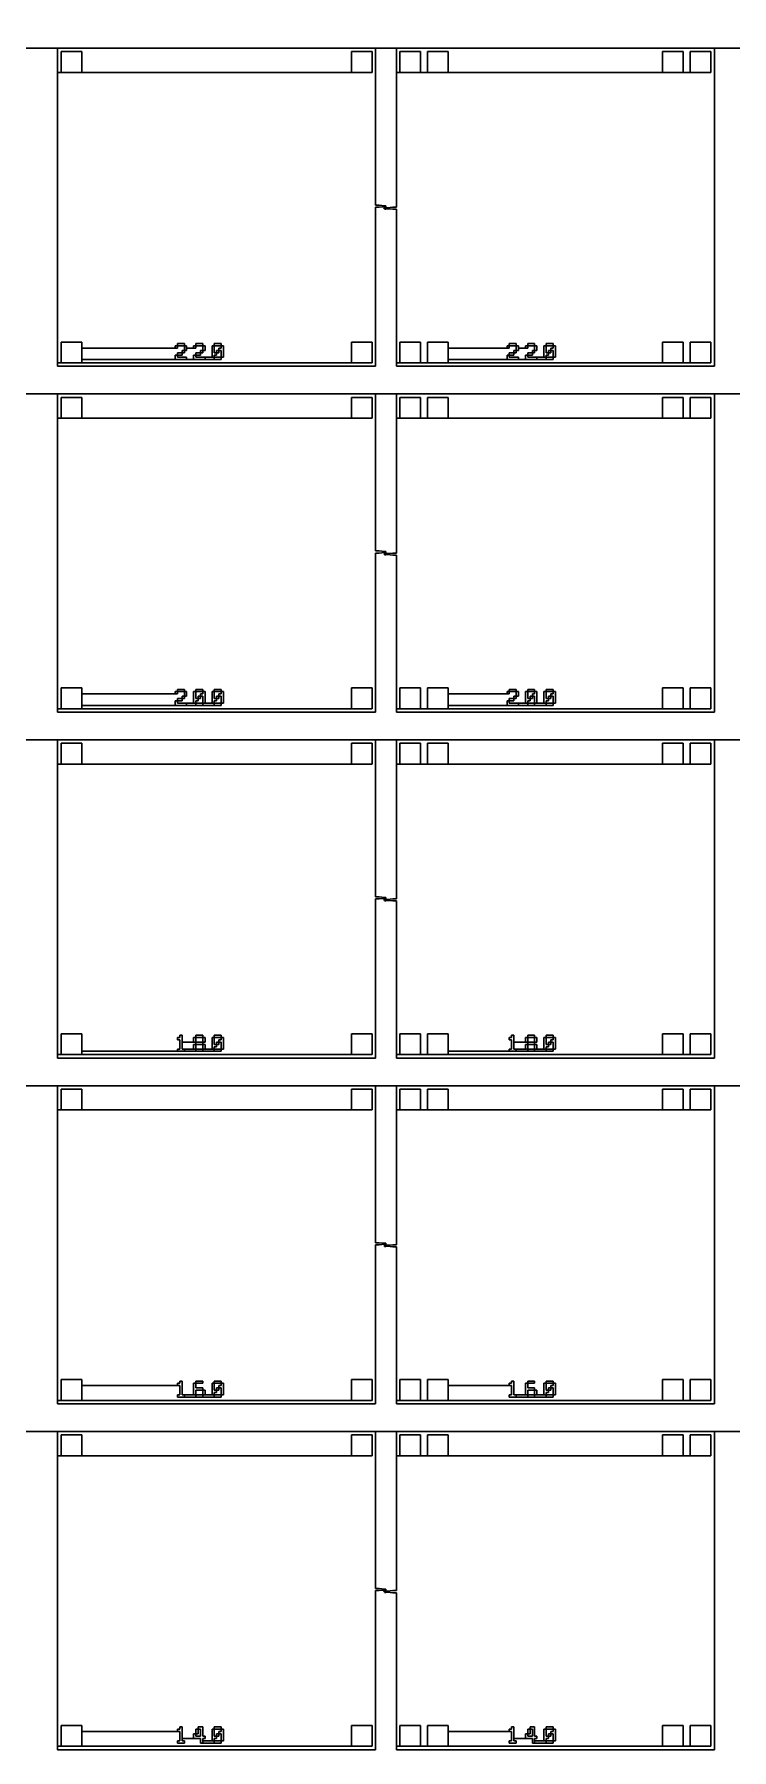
# Model space of a CAD drawing. Extents: x -10 to 10010, y -10 to 10010.
# Drawn here: x 4466 to 5475, y 2500 to 4980 of the extents above; entities that cross this region are included whole.
import ezdxf

# ---------------------------------------------------------------- set-up
doc = ezdxf.new("R2010")
doc.units = 0
for name, color, linetype in [('L100D0', 9, 'CONTINUOUS'), ('L5D0', 4, 'CONTINUOUS'), ('L6D0', 5, 'CONTINUOUS'), ('L7D0', 6, 'CONTINUOUS'), ('L8D0', 7, 'CONTINUOUS')]:
    doc.layers.add(name, color=color, linetype=linetype)

msp = doc.modelspace()

# ---------------------------------------------------------------- linework, layer by layer
at = {"layer": 'L100D0'}
for points in [[(8450, 4960), (1475, 4960), (1475, 5460)], [(4450, 4960), (4500, 4960), (4500, 4500), (4960, 4500), (4960, 4730), (4965, 4730), (4973, 4730.75), (4974.8, 4730.75), (4974.8, 4732.25), (4973, 4732.25), (4965, 4733), (4960, 4733), (4960, 4960), (4990, 4960), (4990, 4730), (4985, 4730), (4977, 4729.25), (4975.2, 4729.25), (4975.2, 4727.75), (4977, 4727.75), (4985, 4727), (4990, 4727), (4990, 4500), (5450, 4500), (5450, 4960), (5500, 4960)], [(8450, 4460), (1475, 4460)], [(4450, 4460), (4500, 4460), (4500, 4000), (4960, 4000), (4960, 4230), (4965, 4230), (4973, 4230.75), (4974.8, 4230.75), (4974.8, 4232.25), (4973, 4232.25), (4965, 4233), (4960, 4233), (4960, 4460), (4990, 4460), (4990, 4230), (4985, 4230), (4977, 4229.25), (4975.2, 4229.25), (4975.2, 4227.75), (4977, 4227.75), (4985, 4227), (4990, 4227), (4990, 4000), (5450, 4000), (5450, 4460), (5500, 4460)], [(8450, 3960), (1475, 3960)], [(4450, 3960), (4500, 3960), (4500, 3500), (4960, 3500), (4960, 3730), (4965, 3730), (4973, 3730.75), (4974.8, 3730.75), (4974.8, 3732.25), (4973, 3732.25), (4965, 3733), (4960, 3733), (4960, 3960), (4990, 3960), (4990, 3730), (4985, 3730), (4977, 3729.25), (4975.2, 3729.25), (4975.2, 3727.75), (4977, 3727.75), (4985, 3727), (4990, 3727), (4990, 3500), (5450, 3500), (5450, 3960), (5500, 3960)], [(8450, 3460), (1475, 3460)], [(4450, 3460), (4500, 3460), (4500, 3000), (4960, 3000), (4960, 3230), (4965, 3230), (4973, 3230.75), (4974.8, 3230.75), (4974.8, 3232.25), (4973, 3232.25), (4965, 3233), (4960, 3233), (4960, 3460), (4990, 3460), (4990, 3230), (4985, 3230), (4977, 3229.25), (4975.2, 3229.25), (4975.2, 3227.75), (4977, 3227.75), (4985, 3227), (4990, 3227), (4990, 3000), (5450, 3000), (5450, 3460), (5500, 3460)], [(8450, 2960), (1475, 2960)], [(4450, 2960), (4500, 2960), (4500, 2500), (4960, 2500), (4960, 2730), (4965, 2730), (4973, 2730.75), (4974.8, 2730.75), (4974.8, 2732.25), (4973, 2732.25), (4965, 2733), (4960, 2733), (4960, 2960), (4990, 2960), (4990, 2730), (4985, 2730), (4977, 2729.25), (4975.2, 2729.25), (4975.2, 2727.75), (4977, 2727.75), (4985, 2727), (4990, 2727), (4990, 2500), (5450, 2500), (5450, 2960), (5500, 2960)]]:
    msp.add_lwpolyline(points, dxfattribs=at)
for points in [[(4505, 4925), (4505, 4955), (4535, 4955), (4535, 4925)], [(4925, 4925), (4925, 4955), (4955, 4955), (4955, 4925)], [(4995, 4925), (4995, 4955), (5025, 4955), (5025, 4925)], [(5035, 4925), (5035, 4955), (5065, 4955), (5065, 4925)], [(5375, 4925), (5375, 4955), (5405, 4955), (5405, 4925)], [(5415, 4925), (5415, 4955), (5445, 4955), (5445, 4925)], [(4505, 4505), (4505, 4535), (4535, 4535), (4535, 4505)], [(4670, 4526.333), (4670, 4529.667), (4673.333, 4529.667), (4673.333, 4526.333)], [(4670, 4509.667), (4670, 4516.333), (4673.333, 4516.333), (4673.333, 4513), (4686.667, 4513), (4686.667, 4509.667)], [(4673.333, 4529.667), (4673.333, 4533), (4683.333, 4533), (4683.333, 4529.667)], [(4673.333, 4516.333), (4673.333, 4519.667), (4680, 4519.667), (4680, 4516.333)], [(4680, 4519.667), (4680, 4523), (4683.333, 4523), (4683.333, 4519.667)], [(4683.333, 4523), (4683.333, 4529.667), (4686.667, 4529.667), (4686.667, 4523)], [(4696.667, 4526.333), (4696.667, 4529.667), (4700, 4529.667), (4700, 4526.333)], [(4696.667, 4509.667), (4696.667, 4516.333), (4700, 4516.333), (4700, 4513), (4713.333, 4513), (4713.333, 4509.667)], [(4700, 4529.667), (4700, 4533), (4710, 4533), (4710, 4529.667)], [(4700, 4516.333), (4700, 4519.667), (4706.667, 4519.667), (4706.667, 4516.333)], [(4706.667, 4519.667), (4706.667, 4523), (4710, 4523), (4710, 4519.667)], [(4710, 4523), (4710, 4529.667), (4713.333, 4529.667), (4713.333, 4523)], [(4723.333, 4513), (4723.333, 4529.667), (4726.667, 4529.667), (4726.667, 4519.667), (4730, 4519.667), (4730, 4516.333), (4726.667, 4516.333), (4726.667, 4513)], [(4726.667, 4529.667), (4726.667, 4533), (4736.667, 4533), (4736.667, 4529.667)], [(4730, 4519.667), (4730, 4523), (4733.333, 4523), (4733.333, 4519.667)], [(4736.667, 4513), (4736.667, 4523), (4733.333, 4523), (4733.333, 4526.333), (4736.667, 4526.333), (4736.667, 4529.667), (4740, 4529.667), (4740, 4513)], [(4925, 4505), (4925, 4535), (4955, 4535), (4955, 4505)], [(4995, 4505), (4995, 4535), (5025, 4535), (5025, 4505)], [(5035, 4505), (5035, 4535), (5065, 4535), (5065, 4505)], [(5150, 4526.333), (5150, 4529.667), (5153.333, 4529.667), (5153.333, 4526.333)], [(5150, 4509.667), (5150, 4516.333), (5153.333, 4516.333), (5153.333, 4513), (5166.667, 4513), (5166.667, 4509.667)], [(5153.333, 4529.667), (5153.333, 4533), (5163.333, 4533), (5163.333, 4529.667)], [(5153.333, 4516.333), (5153.333, 4519.667), (5160, 4519.667), (5160, 4516.333)], [(5160, 4519.667), (5160, 4523), (5163.333, 4523), (5163.333, 4519.667)], [(5163.333, 4523), (5163.333, 4529.667), (5166.667, 4529.667), (5166.667, 4523)], [(5176.667, 4526.333), (5176.667, 4529.667), (5180, 4529.667), (5180, 4526.333)], [(5176.667, 4509.667), (5176.667, 4516.333), (5180, 4516.333), (5180, 4513), (5193.333, 4513), (5193.333, 4509.667)], [(5180, 4529.667), (5180, 4533), (5190, 4533), (5190, 4529.667)], [(5180, 4516.333), (5180, 4519.667), (5186.667, 4519.667), (5186.667, 4516.333)], [(5186.667, 4519.667), (5186.667, 4523), (5190, 4523), (5190, 4519.667)], [(5190, 4523), (5190, 4529.667), (5193.333, 4529.667), (5193.333, 4523)], [(5203.333, 4513), (5203.333, 4529.667), (5206.667, 4529.667), (5206.667, 4519.667), (5210, 4519.667), (5210, 4516.333), (5206.667, 4516.333), (5206.667, 4513)], [(5206.667, 4529.667), (5206.667, 4533), (5216.667, 4533), (5216.667, 4529.667)], [(5210, 4519.667), (5210, 4523), (5213.333, 4523), (5213.333, 4519.667)], [(5216.667, 4513), (5216.667, 4523), (5213.333, 4523), (5213.333, 4526.333), (5216.667, 4526.333), (5216.667, 4529.667), (5220, 4529.667), (5220, 4513)], [(5375, 4505), (5375, 4535), (5405, 4535), (5405, 4505)], [(5415, 4505), (5415, 4535), (5445, 4535), (5445, 4505)], [(4726.667, 4509.667), (4726.667, 4513), (4736.667, 4513), (4736.667, 4509.667)], [(5206.667, 4509.667), (5206.667, 4513), (5216.667, 4513), (5216.667, 4509.667)], [(4505, 4425), (4505, 4455), (4535, 4455), (4535, 4425)], [(4925, 4425), (4925, 4455), (4955, 4455), (4955, 4425)], [(4995, 4425), (4995, 4455), (5025, 4455), (5025, 4425)], [(5035, 4425), (5035, 4455), (5065, 4455), (5065, 4425)], [(5375, 4425), (5375, 4455), (5405, 4455), (5405, 4425)], [(5415, 4425), (5415, 4455), (5445, 4455), (5445, 4425)], [(4505, 4005), (4505, 4035), (4535, 4035), (4535, 4005)], [(4670, 4026.333), (4670, 4029.667), (4673.333, 4029.667), (4673.333, 4026.333)], [(4673.333, 4029.667), (4673.333, 4033), (4683.333, 4033), (4683.333, 4029.667)], [(4673.333, 4016.333), (4673.333, 4019.667), (4680, 4019.667), (4680, 4016.333)], [(4680, 4019.667), (4680, 4023), (4683.333, 4023), (4683.333, 4019.667)], [(4683.333, 4023), (4683.333, 4029.667), (4686.667, 4029.667), (4686.667, 4023)], [(4696.667, 4013), (4696.667, 4029.667), (4700, 4029.667), (4700, 4019.667), (4703.333, 4019.667), (4703.333, 4016.333), (4700, 4016.333), (4700, 4013)], [(4700, 4029.667), (4700, 4033), (4710, 4033), (4710, 4029.667)], [(4703.333, 4019.667), (4703.333, 4023), (4706.667, 4023), (4706.667, 4019.667)], [(4710, 4013), (4710, 4023), (4706.667, 4023), (4706.667, 4026.333), (4710, 4026.333), (4710, 4029.667), (4713.333, 4029.667), (4713.333, 4013)], [(4723.333, 4013), (4723.333, 4029.667), (4726.667, 4029.667), (4726.667, 4019.667), (4730, 4019.667), (4730, 4016.333), (4726.667, 4016.333), (4726.667, 4013)], [(4726.667, 4029.667), (4726.667, 4033), (4736.667, 4033), (4736.667, 4029.667)], [(4730, 4019.667), (4730, 4023), (4733.333, 4023), (4733.333, 4019.667)], [(4736.667, 4013), (4736.667, 4023), (4733.333, 4023), (4733.333, 4026.333), (4736.667, 4026.333), (4736.667, 4029.667), (4740, 4029.667), (4740, 4013)], [(4925, 4005), (4925, 4035), (4955, 4035), (4955, 4005)], [(4995, 4005), (4995, 4035), (5025, 4035), (5025, 4005)], [(5035, 4005), (5035, 4035), (5065, 4035), (5065, 4005)], [(5150, 4026.333), (5150, 4029.667), (5153.333, 4029.667), (5153.333, 4026.333)], [(5153.333, 4029.667), (5153.333, 4033), (5163.333, 4033), (5163.333, 4029.667)], [(5153.333, 4016.333), (5153.333, 4019.667), (5160, 4019.667), (5160, 4016.333)], [(5160, 4019.667), (5160, 4023), (5163.333, 4023), (5163.333, 4019.667)], [(5163.333, 4023), (5163.333, 4029.667), (5166.667, 4029.667), (5166.667, 4023)], [(5176.667, 4013), (5176.667, 4029.667), (5180, 4029.667), (5180, 4019.667), (5183.333, 4019.667), (5183.333, 4016.333), (5180, 4016.333), (5180, 4013)], [(5180, 4029.667), (5180, 4033), (5190, 4033), (5190, 4029.667)], [(5183.333, 4019.667), (5183.333, 4023), (5186.667, 4023), (5186.667, 4019.667)], [(5190, 4013), (5190, 4023), (5186.667, 4023), (5186.667, 4026.333), (5190, 4026.333), (5190, 4029.667), (5193.333, 4029.667), (5193.333, 4013)], [(5203.333, 4013), (5203.333, 4029.667), (5206.667, 4029.667), (5206.667, 4019.667), (5210, 4019.667), (5210, 4016.333), (5206.667, 4016.333), (5206.667, 4013)], [(5206.667, 4029.667), (5206.667, 4033), (5216.667, 4033), (5216.667, 4029.667)], [(5210, 4019.667), (5210, 4023), (5213.333, 4023), (5213.333, 4019.667)], [(5216.667, 4013), (5216.667, 4023), (5213.333, 4023), (5213.333, 4026.333), (5216.667, 4026.333), (5216.667, 4029.667), (5220, 4029.667), (5220, 4013)], [(5375, 4005), (5375, 4035), (5405, 4035), (5405, 4005)], [(5415, 4005), (5415, 4035), (5445, 4035), (5445, 4005)], [(4670, 4009.667), (4670, 4016.333), (4673.333, 4016.333), (4673.333, 4013), (4686.667, 4013), (4686.667, 4009.667)], [(4700, 4009.667), (4700, 4013), (4710, 4013), (4710, 4009.667)], [(4726.667, 4009.667), (4726.667, 4013), (4736.667, 4013), (4736.667, 4009.667)], [(5150, 4009.667), (5150, 4016.333), (5153.333, 4016.333), (5153.333, 4013), (5166.667, 4013), (5166.667, 4009.667)], [(5180, 4009.667), (5180, 4013), (5190, 4013), (5190, 4009.667)], [(5206.667, 4009.667), (5206.667, 4013), (5216.667, 4013), (5216.667, 4009.667)], [(4505, 3925), (4505, 3955), (4535, 3955), (4535, 3925)], [(4925, 3925), (4925, 3955), (4955, 3955), (4955, 3925)], [(4995, 3925), (4995, 3955), (5025, 3955), (5025, 3925)], [(5035, 3925), (5035, 3955), (5065, 3955), (5065, 3925)], [(5375, 3925), (5375, 3955), (5405, 3955), (5405, 3925)], [(5415, 3925), (5415, 3955), (5445, 3955), (5445, 3925)], [(4505, 3505), (4505, 3535), (4535, 3535), (4535, 3505)], [(4673.333, 3509.667), (4673.333, 3513), (4676.667, 3513), (4676.667, 3526.333), (4673.333, 3526.333), (4673.333, 3529.667), (4676.667, 3529.667), (4676.667, 3533), (4680, 3533), (4680, 3513), (4683.333, 3513), (4683.333, 3509.667)], [(4696.667, 3523), (4696.667, 3529.667), (4700, 3529.667), (4700, 3523)], [(4700, 3529.667), (4700, 3533), (4710, 3533), (4710, 3529.667)], [(4700, 3519.667), (4700, 3523), (4710, 3523), (4710, 3519.667)], [(4710, 3523), (4710, 3529.667), (4713.333, 3529.667), (4713.333, 3523)], [(4723.333, 3513), (4723.333, 3529.667), (4726.667, 3529.667), (4726.667, 3519.667), (4730, 3519.667), (4730, 3516.333), (4726.667, 3516.333), (4726.667, 3513)], [(4726.667, 3529.667), (4726.667, 3533), (4736.667, 3533), (4736.667, 3529.667)], [(4730, 3519.667), (4730, 3523), (4733.333, 3523), (4733.333, 3519.667)], [(4736.667, 3513), (4736.667, 3523), (4733.333, 3523), (4733.333, 3526.333), (4736.667, 3526.333), (4736.667, 3529.667), (4740, 3529.667), (4740, 3513)], [(4925, 3505), (4925, 3535), (4955, 3535), (4955, 3505)], [(4995, 3505), (4995, 3535), (5025, 3535), (5025, 3505)], [(5035, 3505), (5035, 3535), (5065, 3535), (5065, 3505)], [(5153.333, 3509.667), (5153.333, 3513), (5156.667, 3513), (5156.667, 3526.333), (5153.333, 3526.333), (5153.333, 3529.667), (5156.667, 3529.667), (5156.667, 3533), (5160, 3533), (5160, 3513), (5163.333, 3513), (5163.333, 3509.667)], [(5176.667, 3523), (5176.667, 3529.667), (5180, 3529.667), (5180, 3523)], [(5180, 3529.667), (5180, 3533), (5190, 3533), (5190, 3529.667)], [(5180, 3519.667), (5180, 3523), (5190, 3523), (5190, 3519.667)], [(5190, 3523), (5190, 3529.667), (5193.333, 3529.667), (5193.333, 3523)], [(5203.333, 3513), (5203.333, 3529.667), (5206.667, 3529.667), (5206.667, 3519.667), (5210, 3519.667), (5210, 3516.333), (5206.667, 3516.333), (5206.667, 3513)], [(5206.667, 3529.667), (5206.667, 3533), (5216.667, 3533), (5216.667, 3529.667)], [(5210, 3519.667), (5210, 3523), (5213.333, 3523), (5213.333, 3519.667)], [(5216.667, 3513), (5216.667, 3523), (5213.333, 3523), (5213.333, 3526.333), (5216.667, 3526.333), (5216.667, 3529.667), (5220, 3529.667), (5220, 3513)], [(5375, 3505), (5375, 3535), (5405, 3535), (5405, 3505)], [(5415, 3505), (5415, 3535), (5445, 3535), (5445, 3505)], [(4696.667, 3513), (4696.667, 3519.667), (4700, 3519.667), (4700, 3513)], [(4700, 3509.667), (4700, 3513), (4710, 3513), (4710, 3509.667)], [(4710, 3513), (4710, 3519.667), (4713.333, 3519.667), (4713.333, 3513)], [(4726.667, 3509.667), (4726.667, 3513), (4736.667, 3513), (4736.667, 3509.667)], [(5176.667, 3513), (5176.667, 3519.667), (5180, 3519.667), (5180, 3513)], [(5180, 3509.667), (5180, 3513), (5190, 3513), (5190, 3509.667)], [(5190, 3513), (5190, 3519.667), (5193.333, 3519.667), (5193.333, 3513)], [(5206.667, 3509.667), (5206.667, 3513), (5216.667, 3513), (5216.667, 3509.667)], [(4505, 3425), (4505, 3455), (4535, 3455), (4535, 3425)], [(4925, 3425), (4925, 3455), (4955, 3455), (4955, 3425)], [(4995, 3425), (4995, 3455), (5025, 3455), (5025, 3425)], [(5035, 3425), (5035, 3455), (5065, 3455), (5065, 3425)], [(5375, 3425), (5375, 3455), (5405, 3455), (5405, 3425)], [(5415, 3425), (5415, 3455), (5445, 3455), (5445, 3425)], [(4505, 3005), (4505, 3035), (4535, 3035), (4535, 3005)], [(4673.333, 3009.667), (4673.333, 3013), (4676.667, 3013), (4676.667, 3026.333), (4673.333, 3026.333), (4673.333, 3029.667), (4676.667, 3029.667), (4676.667, 3033), (4680, 3033), (4680, 3013), (4683.333, 3013), (4683.333, 3009.667)], [(4696.667, 3013), (4696.667, 3029.667), (4700, 3029.667), (4700, 3023), (4710, 3023), (4710, 3019.667), (4700, 3019.667), (4700, 3013)], [(4700, 3029.667), (4700, 3033), (4710, 3033), (4710, 3029.667)], [(4723.333, 3013), (4723.333, 3029.667), (4726.667, 3029.667), (4726.667, 3019.667), (4730, 3019.667), (4730, 3016.333), (4726.667, 3016.333), (4726.667, 3013)], [(4726.667, 3029.667), (4726.667, 3033), (4736.667, 3033), (4736.667, 3029.667)], [(4736.667, 3013), (4736.667, 3023), (4733.333, 3023), (4733.333, 3026.333), (4736.667, 3026.333), (4736.667, 3029.667), (4740, 3029.667), (4740, 3013)], [(4925, 3005), (4925, 3035), (4955, 3035), (4955, 3005)], [(4995, 3005), (4995, 3035), (5025, 3035), (5025, 3005)], [(5035, 3005), (5035, 3035), (5065, 3035), (5065, 3005)], [(5153.333, 3009.667), (5153.333, 3013), (5156.667, 3013), (5156.667, 3026.333), (5153.333, 3026.333), (5153.333, 3029.667), (5156.667, 3029.667), (5156.667, 3033), (5160, 3033), (5160, 3013), (5163.333, 3013), (5163.333, 3009.667)], [(5176.667, 3013), (5176.667, 3029.667), (5180, 3029.667), (5180, 3023), (5190, 3023), (5190, 3019.667), (5180, 3019.667), (5180, 3013)], [(5180, 3029.667), (5180, 3033), (5190, 3033), (5190, 3029.667)], [(5203.333, 3013), (5203.333, 3029.667), (5206.667, 3029.667), (5206.667, 3019.667), (5210, 3019.667), (5210, 3016.333), (5206.667, 3016.333), (5206.667, 3013)], [(5206.667, 3029.667), (5206.667, 3033), (5216.667, 3033), (5216.667, 3029.667)], [(5216.667, 3013), (5216.667, 3023), (5213.333, 3023), (5213.333, 3026.333), (5216.667, 3026.333), (5216.667, 3029.667), (5220, 3029.667), (5220, 3013)], [(5375, 3005), (5375, 3035), (5405, 3035), (5405, 3005)], [(5415, 3005), (5415, 3035), (5445, 3035), (5445, 3005)], [(4700, 3009.667), (4700, 3013), (4710, 3013), (4710, 3009.667)], [(4710, 3013), (4710, 3019.667), (4713.333, 3019.667), (4713.333, 3013)], [(4726.667, 3009.667), (4726.667, 3013), (4736.667, 3013), (4736.667, 3009.667)], [(4730, 3019.667), (4730, 3023), (4733.333, 3023), (4733.333, 3019.667)], [(5180, 3009.667), (5180, 3013), (5190, 3013), (5190, 3009.667)], [(5190, 3013), (5190, 3019.667), (5193.333, 3019.667), (5193.333, 3013)], [(5206.667, 3009.667), (5206.667, 3013), (5216.667, 3013), (5216.667, 3009.667)], [(5210, 3019.667), (5210, 3023), (5213.333, 3023), (5213.333, 3019.667)], [(4505, 2925), (4505, 2955), (4535, 2955), (4535, 2925)], [(4925, 2925), (4925, 2955), (4955, 2955), (4955, 2925)], [(4995, 2925), (4995, 2955), (5025, 2955), (5025, 2925)], [(5035, 2925), (5035, 2955), (5065, 2955), (5065, 2925)], [(5375, 2925), (5375, 2955), (5405, 2955), (5405, 2925)], [(5415, 2925), (5415, 2955), (5445, 2955), (5445, 2925)], [(4505, 2505), (4505, 2535), (4535, 2535), (4535, 2505)], [(4673.333, 2509.667), (4673.333, 2513), (4676.667, 2513), (4676.667, 2526.333), (4673.333, 2526.333), (4673.333, 2529.667), (4676.667, 2529.667), (4676.667, 2533), (4680, 2533), (4680, 2513), (4683.333, 2513), (4683.333, 2509.667)], [(4706.667, 2509.667), (4706.667, 2516.333), (4696.667, 2516.333), (4696.667, 2523), (4700, 2523), (4700, 2519.667), (4706.667, 2519.667), (4706.667, 2529.667), (4703.333, 2529.667), (4703.333, 2533), (4710, 2533), (4710, 2519.667), (4713.333, 2519.667), (4713.333, 2516.333), (4710, 2516.333), (4710, 2509.667)], [(4700, 2523), (4700, 2529.667), (4703.333, 2529.667), (4703.333, 2523)], [(4723.333, 2513), (4723.333, 2529.667), (4726.667, 2529.667), (4726.667, 2519.667), (4730, 2519.667), (4730, 2516.333), (4726.667, 2516.333), (4726.667, 2513)], [(4726.667, 2529.667), (4726.667, 2533), (4736.667, 2533), (4736.667, 2529.667)], [(4736.667, 2513), (4736.667, 2523), (4733.333, 2523), (4733.333, 2526.333), (4736.667, 2526.333), (4736.667, 2529.667), (4740, 2529.667), (4740, 2513)], [(4925, 2505), (4925, 2535), (4955, 2535), (4955, 2505)], [(4995, 2505), (4995, 2535), (5025, 2535), (5025, 2505)], [(5035, 2505), (5035, 2535), (5065, 2535), (5065, 2505)], [(5153.333, 2509.667), (5153.333, 2513), (5156.667, 2513), (5156.667, 2526.333), (5153.333, 2526.333), (5153.333, 2529.667), (5156.667, 2529.667), (5156.667, 2533), (5160, 2533), (5160, 2513), (5163.333, 2513), (5163.333, 2509.667)], [(5186.667, 2509.667), (5186.667, 2516.333), (5176.667, 2516.333), (5176.667, 2523), (5180, 2523), (5180, 2519.667), (5186.667, 2519.667), (5186.667, 2529.667), (5183.333, 2529.667), (5183.333, 2533), (5190, 2533), (5190, 2519.667), (5193.333, 2519.667), (5193.333, 2516.333), (5190, 2516.333), (5190, 2509.667)], [(5180, 2523), (5180, 2529.667), (5183.333, 2529.667), (5183.333, 2523)], [(5203.333, 2513), (5203.333, 2529.667), (5206.667, 2529.667), (5206.667, 2519.667), (5210, 2519.667), (5210, 2516.333), (5206.667, 2516.333), (5206.667, 2513)], [(5206.667, 2529.667), (5206.667, 2533), (5216.667, 2533), (5216.667, 2529.667)], [(5216.667, 2513), (5216.667, 2523), (5213.333, 2523), (5213.333, 2526.333), (5216.667, 2526.333), (5216.667, 2529.667), (5220, 2529.667), (5220, 2513)], [(5375, 2505), (5375, 2535), (5405, 2535), (5405, 2505)], [(5415, 2505), (5415, 2535), (5445, 2535), (5445, 2505)], [(4726.667, 2509.667), (4726.667, 2513), (4736.667, 2513), (4736.667, 2509.667)], [(4730, 2519.667), (4730, 2523), (4733.333, 2523), (4733.333, 2519.667)], [(5206.667, 2509.667), (5206.667, 2513), (5216.667, 2513), (5216.667, 2509.667)], [(5210, 2519.667), (5210, 2523), (5213.333, 2523), (5213.333, 2519.667)]]:
    msp.add_lwpolyline(points, close=True, dxfattribs=at)
at = {"layer": 'L5D0'}
for points in [[(4500, 4500), (4500, 4505), (4505, 4505), (4535, 4505), (4925, 4505), (4955, 4505), (4955, 4535), (4925, 4535), (4925, 4505), (4535, 4505), (4535, 4509.667), (4670, 4509.667), (4686.667, 4509.667), (4696.667, 4509.667), (4713.333, 4509.667), (4726.667, 4509.667), (4736.667, 4509.667), (4736.667, 4513), (4726.667, 4513), (4726.667, 4509.667), (4713.333, 4509.667), (4713.333, 4513), (4700, 4513), (4723.333, 4513), (4726.667, 4513), (4726.667, 4516.333), (4730, 4516.333), (4730, 4519.667), (4726.667, 4519.667), (4730, 4519.667), (4733.333, 4519.667), (4733.333, 4523), (4736.667, 4523), (4736.667, 4513), (4740, 4513), (4740, 4529.667), (4736.667, 4529.667), (4736.667, 4526.333), (4733.333, 4526.333), (4733.333, 4523), (4730, 4523), (4730, 4519.667), (4726.667, 4519.667), (4726.667, 4529.667), (4736.667, 4529.667), (4736.667, 4533), (4726.667, 4533), (4726.667, 4529.667), (4723.333, 4529.667), (4723.333, 4513), (4700, 4513), (4700, 4516.333), (4706.667, 4516.333), (4706.667, 4519.667), (4710, 4519.667), (4710, 4523), (4713.333, 4523), (4713.333, 4529.667), (4710, 4529.667), (4710, 4523), (4706.667, 4523), (4706.667, 4519.667), (4700, 4519.667), (4700, 4516.333), (4696.667, 4516.333), (4696.667, 4509.667), (4686.667, 4509.667), (4686.667, 4513), (4673.333, 4513), (4673.333, 4516.333), (4680, 4516.333), (4680, 4519.667), (4683.333, 4519.667), (4683.333, 4523), (4686.667, 4523), (4686.667, 4526.333), (4696.667, 4526.333), (4700, 4526.333), (4700, 4529.667), (4710, 4529.667), (4710, 4533), (4700, 4533), (4700, 4529.667), (4696.667, 4529.667), (4696.667, 4526.333), (4686.667, 4526.333), (4686.667, 4529.667), (4683.333, 4529.667), (4683.333, 4523), (4680, 4523), (4680, 4519.667), (4673.333, 4519.667), (4673.333, 4516.333), (4670, 4516.333), (4670, 4509.667), (4535, 4509.667), (4535, 4526.333), (4670, 4526.333), (4673.333, 4526.333), (4673.333, 4529.667), (4683.333, 4529.667), (4683.333, 4533), (4673.333, 4533), (4673.333, 4529.667), (4670, 4529.667), (4670, 4526.333), (4535, 4526.333), (4535, 4535), (4505, 4535), (4505, 4505), (4500, 4505), (4500, 4925), (4505, 4925), (4535, 4925), (4925, 4925), (4955, 4925), (4955, 4955), (4925, 4955), (4925, 4925), (4535, 4925), (4535, 4955), (4505, 4955), (4505, 4925), (4500, 4925), (4500, 4960), (4960, 4960), (4960, 4733), (4965, 4733), (4973, 4732.25), (4974.8, 4732.25), (4974.8, 4730.75), (4973, 4730.75), (4965, 4730), (4960, 4730), (4960, 4500)], [(4990, 4500), (4990, 4505), (4995, 4505), (5025, 4505), (5035, 4505), (5065, 4505), (5375, 4505), (5405, 4505), (5415, 4505), (5445, 4505), (5445, 4535), (5415, 4535), (5415, 4505), (5405, 4505), (5405, 4535), (5375, 4535), (5375, 4505), (5065, 4505), (5065, 4509.667), (5150, 4509.667), (5166.667, 4509.667), (5176.667, 4509.667), (5193.333, 4509.667), (5206.667, 4509.667), (5216.667, 4509.667), (5216.667, 4513), (5206.667, 4513), (5206.667, 4509.667), (5193.333, 4509.667), (5193.333, 4513), (5180, 4513), (5203.333, 4513), (5206.667, 4513), (5206.667, 4516.333), (5210, 4516.333), (5210, 4519.667), (5206.667, 4519.667), (5210, 4519.667), (5213.333, 4519.667), (5213.333, 4523), (5216.667, 4523), (5216.667, 4513), (5220, 4513), (5220, 4529.667), (5216.667, 4529.667), (5216.667, 4526.333), (5213.333, 4526.333), (5213.333, 4523), (5210, 4523), (5210, 4519.667), (5206.667, 4519.667), (5206.667, 4529.667), (5216.667, 4529.667), (5216.667, 4533), (5206.667, 4533), (5206.667, 4529.667), (5203.333, 4529.667), (5203.333, 4513), (5180, 4513), (5180, 4516.333), (5186.667, 4516.333), (5186.667, 4519.667), (5190, 4519.667), (5190, 4523), (5193.333, 4523), (5193.333, 4529.667), (5190, 4529.667), (5190, 4523), (5186.667, 4523), (5186.667, 4519.667), (5180, 4519.667), (5180, 4516.333), (5176.667, 4516.333), (5176.667, 4509.667), (5166.667, 4509.667), (5166.667, 4513), (5153.333, 4513), (5153.333, 4516.333), (5160, 4516.333), (5160, 4519.667), (5163.333, 4519.667), (5163.333, 4523), (5166.667, 4523), (5166.667, 4526.333), (5176.667, 4526.333), (5180, 4526.333), (5180, 4529.667), (5190, 4529.667), (5190, 4533), (5180, 4533), (5180, 4529.667), (5176.667, 4529.667), (5176.667, 4526.333), (5166.667, 4526.333), (5166.667, 4529.667), (5163.333, 4529.667), (5163.333, 4523), (5160, 4523), (5160, 4519.667), (5153.333, 4519.667), (5153.333, 4516.333), (5150, 4516.333), (5150, 4509.667), (5065, 4509.667), (5065, 4526.333), (5150, 4526.333), (5153.333, 4526.333), (5153.333, 4529.667), (5163.333, 4529.667), (5163.333, 4533), (5153.333, 4533), (5153.333, 4529.667), (5150, 4529.667), (5150, 4526.333), (5065, 4526.333), (5065, 4535), (5035, 4535), (5035, 4505), (5025, 4505), (5025, 4535), (4995, 4535), (4995, 4505), (4990, 4505), (4990, 4727), (4985, 4727), (4977, 4727.75), (4975.2, 4727.75), (4975.2, 4729.25), (4977, 4729.25), (4985, 4730), (4990, 4730), (4990, 4925), (4995, 4925), (5025, 4925), (5035, 4925), (5065, 4925), (5375, 4925), (5405, 4925), (5415, 4925), (5445, 4925), (5445, 4955), (5415, 4955), (5415, 4925), (5405, 4925), (5405, 4955), (5375, 4955), (5375, 4925), (5065, 4925), (5065, 4955), (5035, 4955), (5035, 4925), (5025, 4925), (5025, 4955), (4995, 4955), (4995, 4925), (4990, 4925), (4990, 4960), (5450, 4960), (5450, 4500)], [(4500, 4000), (4500, 4005), (4505, 4005), (4535, 4005), (4925, 4005), (4955, 4005), (4955, 4035), (4925, 4035), (4925, 4005), (4535, 4005), (4535, 4009.667), (4670, 4009.667), (4686.667, 4009.667), (4700, 4009.667), (4710, 4009.667), (4726.667, 4009.667), (4736.667, 4009.667), (4736.667, 4013), (4726.667, 4013), (4726.667, 4009.667), (4710, 4009.667), (4710, 4013), (4700, 4013), (4700, 4009.667), (4686.667, 4009.667), (4686.667, 4013), (4673.333, 4013), (4696.667, 4013), (4700, 4013), (4700, 4016.333), (4703.333, 4016.333), (4703.333, 4019.667), (4700, 4019.667), (4703.333, 4019.667), (4706.667, 4019.667), (4706.667, 4023), (4710, 4023), (4710, 4013), (4713.333, 4013), (4723.333, 4013), (4726.667, 4013), (4726.667, 4016.333), (4730, 4016.333), (4730, 4019.667), (4726.667, 4019.667), (4730, 4019.667), (4733.333, 4019.667), (4733.333, 4023), (4736.667, 4023), (4736.667, 4013), (4740, 4013), (4740, 4029.667), (4736.667, 4029.667), (4736.667, 4026.333), (4733.333, 4026.333), (4733.333, 4023), (4730, 4023), (4730, 4019.667), (4726.667, 4019.667), (4726.667, 4029.667), (4736.667, 4029.667), (4736.667, 4033), (4726.667, 4033), (4726.667, 4029.667), (4723.333, 4029.667), (4723.333, 4013), (4713.333, 4013), (4713.333, 4029.667), (4710, 4029.667), (4710, 4026.333), (4706.667, 4026.333), (4706.667, 4023), (4703.333, 4023), (4703.333, 4019.667), (4700, 4019.667), (4700, 4029.667), (4710, 4029.667), (4710, 4033), (4700, 4033), (4700, 4029.667), (4696.667, 4029.667), (4696.667, 4013), (4673.333, 4013), (4673.333, 4016.333), (4680, 4016.333), (4680, 4019.667), (4683.333, 4019.667), (4683.333, 4023), (4686.667, 4023), (4686.667, 4029.667), (4683.333, 4029.667), (4683.333, 4023), (4680, 4023), (4680, 4019.667), (4673.333, 4019.667), (4673.333, 4016.333), (4670, 4016.333), (4670, 4009.667), (4535, 4009.667), (4535, 4026.333), (4670, 4026.333), (4673.333, 4026.333), (4673.333, 4029.667), (4683.333, 4029.667), (4683.333, 4033), (4673.333, 4033), (4673.333, 4029.667), (4670, 4029.667), (4670, 4026.333), (4535, 4026.333), (4535, 4035), (4505, 4035), (4505, 4005), (4500, 4005), (4500, 4425), (4505, 4425), (4535, 4425), (4925, 4425), (4955, 4425), (4955, 4455), (4925, 4455), (4925, 4425), (4535, 4425), (4535, 4455), (4505, 4455), (4505, 4425), (4500, 4425), (4500, 4460), (4960, 4460), (4960, 4233), (4965, 4233), (4973, 4232.25), (4974.8, 4232.25), (4974.8, 4230.75), (4973, 4230.75), (4965, 4230), (4960, 4230), (4960, 4000)], [(4990, 4000), (4990, 4005), (4995, 4005), (5025, 4005), (5035, 4005), (5065, 4005), (5375, 4005), (5405, 4005), (5415, 4005), (5445, 4005), (5445, 4035), (5415, 4035), (5415, 4005), (5405, 4005), (5405, 4035), (5375, 4035), (5375, 4005), (5065, 4005), (5065, 4009.667), (5150, 4009.667), (5166.667, 4009.667), (5180, 4009.667), (5190, 4009.667), (5206.667, 4009.667), (5216.667, 4009.667), (5216.667, 4013), (5206.667, 4013), (5206.667, 4009.667), (5190, 4009.667), (5190, 4013), (5180, 4013), (5180, 4009.667), (5166.667, 4009.667), (5166.667, 4013), (5153.333, 4013), (5176.667, 4013), (5180, 4013), (5180, 4016.333), (5183.333, 4016.333), (5183.333, 4019.667), (5180, 4019.667), (5183.333, 4019.667), (5186.667, 4019.667), (5186.667, 4023), (5190, 4023), (5190, 4013), (5193.333, 4013), (5203.333, 4013), (5206.667, 4013), (5206.667, 4016.333), (5210, 4016.333), (5210, 4019.667), (5206.667, 4019.667), (5210, 4019.667), (5213.333, 4019.667), (5213.333, 4023), (5216.667, 4023), (5216.667, 4013), (5220, 4013), (5220, 4029.667), (5216.667, 4029.667), (5216.667, 4026.333), (5213.333, 4026.333), (5213.333, 4023), (5210, 4023), (5210, 4019.667), (5206.667, 4019.667), (5206.667, 4029.667), (5216.667, 4029.667), (5216.667, 4033), (5206.667, 4033), (5206.667, 4029.667), (5203.333, 4029.667), (5203.333, 4013), (5193.333, 4013), (5193.333, 4029.667), (5190, 4029.667), (5190, 4026.333), (5186.667, 4026.333), (5186.667, 4023), (5183.333, 4023), (5183.333, 4019.667), (5180, 4019.667), (5180, 4029.667), (5190, 4029.667), (5190, 4033), (5180, 4033), (5180, 4029.667), (5176.667, 4029.667), (5176.667, 4013), (5153.333, 4013), (5153.333, 4016.333), (5160, 4016.333), (5160, 4019.667), (5163.333, 4019.667), (5163.333, 4023), (5166.667, 4023), (5166.667, 4029.667), (5163.333, 4029.667), (5163.333, 4023), (5160, 4023), (5160, 4019.667), (5153.333, 4019.667), (5153.333, 4016.333), (5150, 4016.333), (5150, 4009.667), (5065, 4009.667), (5065, 4026.333), (5150, 4026.333), (5153.333, 4026.333), (5153.333, 4029.667), (5163.333, 4029.667), (5163.333, 4033), (5153.333, 4033), (5153.333, 4029.667), (5150, 4029.667), (5150, 4026.333), (5065, 4026.333), (5065, 4035), (5035, 4035), (5035, 4005), (5025, 4005), (5025, 4035), (4995, 4035), (4995, 4005), (4990, 4005), (4990, 4227), (4985, 4227), (4977, 4227.75), (4975.2, 4227.75), (4975.2, 4229.25), (4977, 4229.25), (4985, 4230), (4990, 4230), (4990, 4425), (4995, 4425), (5025, 4425), (5035, 4425), (5065, 4425), (5375, 4425), (5405, 4425), (5415, 4425), (5445, 4425), (5445, 4455), (5415, 4455), (5415, 4425), (5405, 4425), (5405, 4455), (5375, 4455), (5375, 4425), (5065, 4425), (5065, 4455), (5035, 4455), (5035, 4425), (5025, 4425), (5025, 4455), (4995, 4455), (4995, 4425), (4990, 4425), (4990, 4460), (5450, 4460), (5450, 4000)], [(4500, 3500), (4500, 3505), (4505, 3505), (4535, 3505), (4925, 3505), (4955, 3505), (4955, 3535), (4925, 3535), (4925, 3505), (4535, 3505), (4535, 3509.667), (4673.333, 3509.667), (4683.333, 3509.667), (4700, 3509.667), (4710, 3509.667), (4726.667, 3509.667), (4736.667, 3509.667), (4736.667, 3513), (4726.667, 3513), (4726.667, 3509.667), (4710, 3509.667), (4710, 3513), (4700, 3513), (4700, 3509.667), (4683.333, 3509.667), (4683.333, 3513), (4680, 3513), (4696.667, 3513), (4700, 3513), (4710, 3513), (4713.333, 3513), (4723.333, 3513), (4726.667, 3513), (4726.667, 3516.333), (4730, 3516.333), (4730, 3519.667), (4726.667, 3519.667), (4730, 3519.667), (4733.333, 3519.667), (4733.333, 3523), (4736.667, 3523), (4736.667, 3513), (4740, 3513), (4740, 3529.667), (4736.667, 3529.667), (4736.667, 3526.333), (4733.333, 3526.333), (4733.333, 3523), (4730, 3523), (4730, 3519.667), (4726.667, 3519.667), (4726.667, 3529.667), (4736.667, 3529.667), (4736.667, 3533), (4726.667, 3533), (4726.667, 3529.667), (4723.333, 3529.667), (4723.333, 3513), (4713.333, 3513), (4713.333, 3519.667), (4710, 3519.667), (4710, 3513), (4700, 3513), (4700, 3519.667), (4710, 3519.667), (4710, 3523), (4700, 3523), (4700, 3519.667), (4696.667, 3519.667), (4696.667, 3513), (4680, 3513), (4680, 3523), (4696.667, 3523), (4700, 3523), (4710, 3523), (4713.333, 3523), (4713.333, 3529.667), (4710, 3529.667), (4710, 3523), (4700, 3523), (4700, 3529.667), (4710, 3529.667), (4710, 3533), (4700, 3533), (4700, 3529.667), (4696.667, 3529.667), (4696.667, 3523), (4680, 3523), (4680, 3533), (4676.667, 3533), (4676.667, 3529.667), (4673.333, 3529.667), (4673.333, 3526.333), (4676.667, 3526.333), (4676.667, 3513), (4673.333, 3513), (4673.333, 3509.667), (4535, 3509.667), (4535, 3535), (4505, 3535), (4505, 3505), (4500, 3505), (4500, 3925), (4505, 3925), (4535, 3925), (4925, 3925), (4955, 3925), (4955, 3955), (4925, 3955), (4925, 3925), (4535, 3925), (4535, 3955), (4505, 3955), (4505, 3925), (4500, 3925), (4500, 3960), (4960, 3960), (4960, 3733), (4965, 3733), (4973, 3732.25), (4974.8, 3732.25), (4974.8, 3730.75), (4973, 3730.75), (4965, 3730), (4960, 3730), (4960, 3500)], [(4990, 3500), (4990, 3505), (4995, 3505), (5025, 3505), (5035, 3505), (5065, 3505), (5375, 3505), (5405, 3505), (5415, 3505), (5445, 3505), (5445, 3535), (5415, 3535), (5415, 3505), (5405, 3505), (5405, 3535), (5375, 3535), (5375, 3505), (5065, 3505), (5065, 3509.667), (5153.333, 3509.667), (5163.333, 3509.667), (5180, 3509.667), (5190, 3509.667), (5206.667, 3509.667), (5216.667, 3509.667), (5216.667, 3513), (5206.667, 3513), (5206.667, 3509.667), (5190, 3509.667), (5190, 3513), (5180, 3513), (5180, 3509.667), (5163.333, 3509.667), (5163.333, 3513), (5160, 3513), (5176.667, 3513), (5180, 3513), (5190, 3513), (5193.333, 3513), (5203.333, 3513), (5206.667, 3513), (5206.667, 3516.333), (5210, 3516.333), (5210, 3519.667), (5206.667, 3519.667), (5210, 3519.667), (5213.333, 3519.667), (5213.333, 3523), (5216.667, 3523), (5216.667, 3513), (5220, 3513), (5220, 3529.667), (5216.667, 3529.667), (5216.667, 3526.333), (5213.333, 3526.333), (5213.333, 3523), (5210, 3523), (5210, 3519.667), (5206.667, 3519.667), (5206.667, 3529.667), (5216.667, 3529.667), (5216.667, 3533), (5206.667, 3533), (5206.667, 3529.667), (5203.333, 3529.667), (5203.333, 3513), (5193.333, 3513), (5193.333, 3519.667), (5190, 3519.667), (5190, 3513), (5180, 3513), (5180, 3519.667), (5190, 3519.667), (5190, 3523), (5180, 3523), (5180, 3519.667), (5176.667, 3519.667), (5176.667, 3513), (5160, 3513), (5160, 3523), (5176.667, 3523), (5180, 3523), (5190, 3523), (5193.333, 3523), (5193.333, 3529.667), (5190, 3529.667), (5190, 3523), (5180, 3523), (5180, 3529.667), (5190, 3529.667), (5190, 3533), (5180, 3533), (5180, 3529.667), (5176.667, 3529.667), (5176.667, 3523), (5160, 3523), (5160, 3533), (5156.667, 3533), (5156.667, 3529.667), (5153.333, 3529.667), (5153.333, 3526.333), (5156.667, 3526.333), (5156.667, 3513), (5153.333, 3513), (5153.333, 3509.667), (5065, 3509.667), (5065, 3535), (5035, 3535), (5035, 3505), (5025, 3505), (5025, 3535), (4995, 3535), (4995, 3505), (4990, 3505), (4990, 3727), (4985, 3727), (4977, 3727.75), (4975.2, 3727.75), (4975.2, 3729.25), (4977, 3729.25), (4985, 3730), (4990, 3730), (4990, 3925), (4995, 3925), (5025, 3925), (5035, 3925), (5065, 3925), (5375, 3925), (5405, 3925), (5415, 3925), (5445, 3925), (5445, 3955), (5415, 3955), (5415, 3925), (5405, 3925), (5405, 3955), (5375, 3955), (5375, 3925), (5065, 3925), (5065, 3955), (5035, 3955), (5035, 3925), (5025, 3925), (5025, 3955), (4995, 3955), (4995, 3925), (4990, 3925), (4990, 3960), (5450, 3960), (5450, 3500)], [(4500, 3000), (4500, 3005), (4505, 3005), (4535, 3005), (4925, 3005), (4955, 3005), (4955, 3035), (4925, 3035), (4925, 3005), (4535, 3005), (4535, 3026.333), (4673.333, 3026.333), (4676.667, 3026.333), (4676.667, 3013), (4673.333, 3013), (4673.333, 3009.667), (4683.333, 3009.667), (4700, 3009.667), (4710, 3009.667), (4726.667, 3009.667), (4736.667, 3009.667), (4736.667, 3013), (4726.667, 3013), (4726.667, 3009.667), (4710, 3009.667), (4710, 3013), (4700, 3013), (4700, 3009.667), (4683.333, 3009.667), (4683.333, 3013), (4680, 3013), (4696.667, 3013), (4700, 3013), (4710, 3013), (4713.333, 3013), (4723.333, 3013), (4726.667, 3013), (4726.667, 3016.333), (4730, 3016.333), (4730, 3019.667), (4726.667, 3019.667), (4730, 3019.667), (4733.333, 3019.667), (4733.333, 3023), (4736.667, 3023), (4736.667, 3013), (4740, 3013), (4740, 3029.667), (4736.667, 3029.667), (4736.667, 3026.333), (4733.333, 3026.333), (4733.333, 3023), (4730, 3023), (4730, 3019.667), (4726.667, 3019.667), (4726.667, 3029.667), (4736.667, 3029.667), (4736.667, 3033), (4726.667, 3033), (4726.667, 3029.667), (4723.333, 3029.667), (4723.333, 3013), (4713.333, 3013), (4713.333, 3019.667), (4710, 3019.667), (4710, 3013), (4700, 3013), (4700, 3019.667), (4710, 3019.667), (4710, 3023), (4700, 3023), (4700, 3029.667), (4710, 3029.667), (4710, 3033), (4700, 3033), (4700, 3029.667), (4696.667, 3029.667), (4696.667, 3013), (4680, 3013), (4680, 3033), (4676.667, 3033), (4676.667, 3029.667), (4673.333, 3029.667), (4673.333, 3026.333), (4535, 3026.333), (4535, 3035), (4505, 3035), (4505, 3005), (4500, 3005), (4500, 3425), (4505, 3425), (4535, 3425), (4925, 3425), (4955, 3425), (4955, 3455), (4925, 3455), (4925, 3425), (4535, 3425), (4535, 3455), (4505, 3455), (4505, 3425), (4500, 3425), (4500, 3460), (4960, 3460), (4960, 3233), (4965, 3233), (4973, 3232.25), (4974.8, 3232.25), (4974.8, 3230.75), (4973, 3230.75), (4965, 3230), (4960, 3230), (4960, 3000)], [(4990, 3000), (4990, 3005), (4995, 3005), (5025, 3005), (5035, 3005), (5065, 3005), (5375, 3005), (5405, 3005), (5415, 3005), (5445, 3005), (5445, 3035), (5415, 3035), (5415, 3005), (5405, 3005), (5405, 3035), (5375, 3035), (5375, 3005), (5065, 3005), (5065, 3026.333), (5153.333, 3026.333), (5156.667, 3026.333), (5156.667, 3013), (5153.333, 3013), (5153.333, 3009.667), (5163.333, 3009.667), (5180, 3009.667), (5190, 3009.667), (5206.667, 3009.667), (5216.667, 3009.667), (5216.667, 3013), (5206.667, 3013), (5206.667, 3009.667), (5190, 3009.667), (5190, 3013), (5180, 3013), (5180, 3009.667), (5163.333, 3009.667), (5163.333, 3013), (5160, 3013), (5176.667, 3013), (5180, 3013), (5190, 3013), (5193.333, 3013), (5203.333, 3013), (5206.667, 3013), (5206.667, 3016.333), (5210, 3016.333), (5210, 3019.667), (5206.667, 3019.667), (5210, 3019.667), (5213.333, 3019.667), (5213.333, 3023), (5216.667, 3023), (5216.667, 3013), (5220, 3013), (5220, 3029.667), (5216.667, 3029.667), (5216.667, 3026.333), (5213.333, 3026.333), (5213.333, 3023), (5210, 3023), (5210, 3019.667), (5206.667, 3019.667), (5206.667, 3029.667), (5216.667, 3029.667), (5216.667, 3033), (5206.667, 3033), (5206.667, 3029.667), (5203.333, 3029.667), (5203.333, 3013), (5193.333, 3013), (5193.333, 3019.667), (5190, 3019.667), (5190, 3013), (5180, 3013), (5180, 3019.667), (5190, 3019.667), (5190, 3023), (5180, 3023), (5180, 3029.667), (5190, 3029.667), (5190, 3033), (5180, 3033), (5180, 3029.667), (5176.667, 3029.667), (5176.667, 3013), (5160, 3013), (5160, 3033), (5156.667, 3033), (5156.667, 3029.667), (5153.333, 3029.667), (5153.333, 3026.333), (5065, 3026.333), (5065, 3035), (5035, 3035), (5035, 3005), (5025, 3005), (5025, 3035), (4995, 3035), (4995, 3005), (4990, 3005), (4990, 3227), (4985, 3227), (4977, 3227.75), (4975.2, 3227.75), (4975.2, 3229.25), (4977, 3229.25), (4985, 3230), (4990, 3230), (4990, 3425), (4995, 3425), (5025, 3425), (5035, 3425), (5065, 3425), (5375, 3425), (5405, 3425), (5415, 3425), (5445, 3425), (5445, 3455), (5415, 3455), (5415, 3425), (5405, 3425), (5405, 3455), (5375, 3455), (5375, 3425), (5065, 3425), (5065, 3455), (5035, 3455), (5035, 3425), (5025, 3425), (5025, 3455), (4995, 3455), (4995, 3425), (4990, 3425), (4990, 3460), (5450, 3460), (5450, 3000)], [(4500, 2500), (4500, 2505), (4505, 2505), (4535, 2505), (4925, 2505), (4955, 2505), (4955, 2535), (4925, 2535), (4925, 2505), (4535, 2505), (4535, 2526.333), (4673.333, 2526.333), (4676.667, 2526.333), (4676.667, 2513), (4673.333, 2513), (4673.333, 2509.667), (4683.333, 2509.667), (4683.333, 2513), (4680, 2513), (4680, 2516.333), (4696.667, 2516.333), (4706.667, 2516.333), (4706.667, 2509.667), (4710, 2509.667), (4726.667, 2509.667), (4736.667, 2509.667), (4736.667, 2513), (4726.667, 2513), (4726.667, 2509.667), (4710, 2509.667), (4710, 2513), (4723.333, 2513), (4726.667, 2513), (4726.667, 2516.333), (4730, 2516.333), (4730, 2519.667), (4726.667, 2519.667), (4730, 2519.667), (4733.333, 2519.667), (4733.333, 2523), (4736.667, 2523), (4736.667, 2513), (4740, 2513), (4740, 2529.667), (4736.667, 2529.667), (4736.667, 2526.333), (4733.333, 2526.333), (4733.333, 2523), (4730, 2523), (4730, 2519.667), (4726.667, 2519.667), (4726.667, 2529.667), (4736.667, 2529.667), (4736.667, 2533), (4726.667, 2533), (4726.667, 2529.667), (4723.333, 2529.667), (4723.333, 2513), (4710, 2513), (4710, 2516.333), (4713.333, 2516.333), (4713.333, 2519.667), (4710, 2519.667), (4710, 2533), (4703.333, 2533), (4703.333, 2529.667), (4706.667, 2529.667), (4706.667, 2519.667), (4700, 2519.667), (4700, 2523), (4703.333, 2523), (4703.333, 2529.667), (4700, 2529.667), (4700, 2523), (4696.667, 2523), (4696.667, 2516.333), (4680, 2516.333), (4680, 2533), (4676.667, 2533), (4676.667, 2529.667), (4673.333, 2529.667), (4673.333, 2526.333), (4535, 2526.333), (4535, 2535), (4505, 2535), (4505, 2505), (4500, 2505), (4500, 2925), (4505, 2925), (4535, 2925), (4925, 2925), (4955, 2925), (4955, 2955), (4925, 2955), (4925, 2925), (4535, 2925), (4535, 2955), (4505, 2955), (4505, 2925), (4500, 2925), (4500, 2960), (4960, 2960), (4960, 2733), (4965, 2733), (4973, 2732.25), (4974.8, 2732.25), (4974.8, 2730.75), (4973, 2730.75), (4965, 2730), (4960, 2730), (4960, 2500)], [(4990, 2500), (4990, 2505), (4995, 2505), (5025, 2505), (5035, 2505), (5065, 2505), (5375, 2505), (5405, 2505), (5415, 2505), (5445, 2505), (5445, 2535), (5415, 2535), (5415, 2505), (5405, 2505), (5405, 2535), (5375, 2535), (5375, 2505), (5065, 2505), (5065, 2526.333), (5153.333, 2526.333), (5156.667, 2526.333), (5156.667, 2513), (5153.333, 2513), (5153.333, 2509.667), (5163.333, 2509.667), (5163.333, 2513), (5160, 2513), (5160, 2516.333), (5176.667, 2516.333), (5186.667, 2516.333), (5186.667, 2509.667), (5190, 2509.667), (5206.667, 2509.667), (5216.667, 2509.667), (5216.667, 2513), (5206.667, 2513), (5206.667, 2509.667), (5190, 2509.667), (5190, 2513), (5203.333, 2513), (5206.667, 2513), (5206.667, 2516.333), (5210, 2516.333), (5210, 2519.667), (5206.667, 2519.667), (5210, 2519.667), (5213.333, 2519.667), (5213.333, 2523), (5216.667, 2523), (5216.667, 2513), (5220, 2513), (5220, 2529.667), (5216.667, 2529.667), (5216.667, 2526.333), (5213.333, 2526.333), (5213.333, 2523), (5210, 2523), (5210, 2519.667), (5206.667, 2519.667), (5206.667, 2529.667), (5216.667, 2529.667), (5216.667, 2533), (5206.667, 2533), (5206.667, 2529.667), (5203.333, 2529.667), (5203.333, 2513), (5190, 2513), (5190, 2516.333), (5193.333, 2516.333), (5193.333, 2519.667), (5190, 2519.667), (5190, 2533), (5183.333, 2533), (5183.333, 2529.667), (5186.667, 2529.667), (5186.667, 2519.667), (5180, 2519.667), (5180, 2523), (5183.333, 2523), (5183.333, 2529.667), (5180, 2529.667), (5180, 2523), (5176.667, 2523), (5176.667, 2516.333), (5160, 2516.333), (5160, 2533), (5156.667, 2533), (5156.667, 2529.667), (5153.333, 2529.667), (5153.333, 2526.333), (5065, 2526.333), (5065, 2535), (5035, 2535), (5035, 2505), (5025, 2505), (5025, 2535), (4995, 2535), (4995, 2505), (4990, 2505), (4990, 2727), (4985, 2727), (4977, 2727.75), (4975.2, 2727.75), (4975.2, 2729.25), (4977, 2729.25), (4985, 2730), (4990, 2730), (4990, 2925), (4995, 2925), (5025, 2925), (5035, 2925), (5065, 2925), (5375, 2925), (5405, 2925), (5415, 2925), (5445, 2925), (5445, 2955), (5415, 2955), (5415, 2925), (5405, 2925), (5405, 2955), (5375, 2955), (5375, 2925), (5065, 2925), (5065, 2955), (5035, 2955), (5035, 2925), (5025, 2925), (5025, 2955), (4995, 2955), (4995, 2925), (4990, 2925), (4990, 2960), (5450, 2960), (5450, 2500)]]:
    msp.add_lwpolyline(points, close=True, dxfattribs=at)
at = {"layer": 'L6D0'}
for points in [[(4973.79, 4726.35), (4973.79, 4728.35), (4971.79, 4728.35), (4971.79, 4728.57), (4973.79, 4728.57), (4973.79, 4731.55), (4974.01, 4731.55), (4974.01, 4728.57), (4976.09, 4728.57), (4976.09, 4728.35), (4974.01, 4728.35), (4974.01, 4726.35)], [(4973.8, 4226.35), (4973.8, 4228.35), (4971.8, 4228.35), (4971.8, 4228.55), (4973.8, 4228.55), (4973.8, 4231.55), (4974, 4231.55), (4974, 4228.55), (4976.1, 4228.55), (4976.1, 4228.35), (4974, 4228.35), (4974, 4226.35)], [(4973.81, 3726.35), (4973.81, 3728.35), (4971.81, 3728.35), (4971.81, 3728.53), (4973.81, 3728.53), (4973.81, 3731.55), (4973.99, 3731.55), (4973.99, 3728.53), (4976.11, 3728.53), (4976.11, 3728.35), (4973.99, 3728.35), (4973.99, 3726.35)], [(4973.82, 3226.35), (4973.82, 3228.35), (4971.82, 3228.35), (4971.82, 3228.51), (4973.82, 3228.51), (4973.82, 3231.55), (4973.98, 3231.55), (4973.98, 3228.51), (4976.12, 3228.51), (4976.12, 3228.35), (4973.98, 3228.35), (4973.98, 3226.35)], [(4973.83, 2726.35), (4973.83, 2728.35), (4971.83, 2728.35), (4971.83, 2728.49), (4973.83, 2728.49), (4973.83, 2731.55), (4973.97, 2731.55), (4973.97, 2728.49), (4976.13, 2728.49), (4976.13, 2728.35), (4973.97, 2728.35), (4973.97, 2726.35)]]:
    msp.add_lwpolyline(points, close=True, dxfattribs=at)
at = {"layer": 'L7D0'}
for points in [[(4973.79, 4731.55), (4973.79, 4732.25), (4974.01, 4732.25), (4974.01, 4731.55)], [(4976.09, 4728.35), (4976.09, 4728.57), (4976.79, 4728.57), (4976.79, 4728.35)], [(4973.8, 4231.55), (4973.8, 4232.25), (4974, 4232.25), (4974, 4231.55)], [(4976.1, 4228.35), (4976.1, 4228.55), (4976.8, 4228.55), (4976.8, 4228.35)], [(4973.81, 3731.55), (4973.81, 3732.25), (4973.99, 3732.25), (4973.99, 3731.55)], [(4976.11, 3728.35), (4976.11, 3728.53), (4976.81, 3728.53), (4976.81, 3728.35)], [(4973.82, 3231.55), (4973.82, 3232.25), (4973.98, 3232.25), (4973.98, 3231.55)], [(4976.12, 3228.35), (4976.12, 3228.51), (4976.82, 3228.51), (4976.82, 3228.35)], [(4973.83, 2731.55), (4973.83, 2732.25), (4973.97, 2732.25), (4973.97, 2731.55)], [(4976.13, 2728.35), (4976.13, 2728.49), (4976.83, 2728.49), (4976.83, 2728.35)]]:
    msp.add_lwpolyline(points, close=True, dxfattribs=at)
at = {"layer": 'L8D0'}
for points in [[(4973.3, 4730), (4973.3, 4732.25), (4974.4, 4732.25), (4974.4, 4730)], [(4974.75, 4727.95), (4974.75, 4729.05), (4977, 4729.05), (4977, 4727.95)], [(4973.3, 4230), (4973.3, 4232.25), (4974.4, 4232.25), (4974.4, 4230)], [(4974.75, 4227.95), (4974.75, 4229.05), (4977, 4229.05), (4977, 4227.95)], [(4973.3, 3730), (4973.3, 3732.25), (4974.4, 3732.25), (4974.4, 3730)], [(4974.75, 3727.95), (4974.75, 3729.05), (4977, 3729.05), (4977, 3727.95)], [(4973.3, 3230), (4973.3, 3232.25), (4974.4, 3232.25), (4974.4, 3230)], [(4974.75, 3227.95), (4974.75, 3229.05), (4977, 3229.05), (4977, 3227.95)], [(4973.3, 2730), (4973.3, 2732.25), (4974.4, 2732.25), (4974.4, 2730)], [(4974.75, 2727.95), (4974.75, 2729.05), (4977, 2729.05), (4977, 2727.95)]]:
    msp.add_lwpolyline(points, close=True, dxfattribs=at)

doc.saveas('drawing.dxf')
